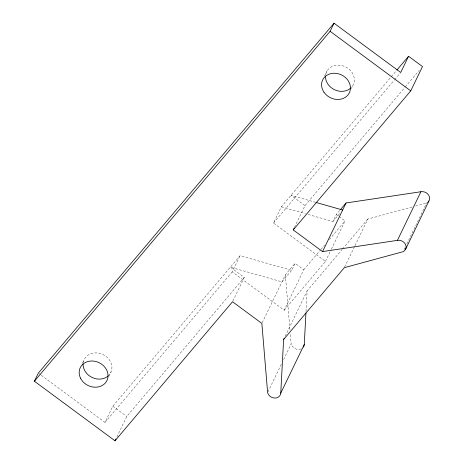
<?xml version="1.0" encoding="UTF-8"?>
<svg xmlns="http://www.w3.org/2000/svg" width="464" height="464" viewBox="0 0 464 464"><rect width="100%" height="100%" fill="white"/><g stroke="black" fill="none" stroke-linecap="round" stroke-linejoin="round"><path stroke-width="0.35" stroke-dasharray="2.32 1.74" d="M306.02 311.617L307.122 290.882L342.142 249.441M82.435 363.196L83.943 360.081M108.976 376.287L111.087 371.925M41.221 375.272L105.003 422.402L112.839 406.197L240.062 255.652L291.665 270.361L295.075 263.308L303.781 269.741L284.188 310.259L232.226 271.858L240.062 255.652M116.87 436.96L126.765 416.486L244.279 277.437L230.347 267.142L281.95 281.851L291.665 270.361M324.585 76.021L326.998 71.033M232.835 301.107L244.279 277.437M284.188 310.259L325.467 261.418L273.499 223.016L281.335 206.811L390.839 77.233M351.335 88.589L352.843 85.475M294.46 227.366L304.976 205.61L404.765 87.528M262.172 322.77L285.36 274.798L295.075 263.308M308.171 214.461L332.937 221.519L336.348 214.467L340.048 210.088M285.186 336.261L307.122 290.882M325.467 261.418L331.064 249.841M331.371 249.197L345.054 220.899L339.248 216.607M267.943 391.941L281.422 364.066M283.614 359.525L291.137 343.969L290.232 333.158M344.63 267.032L354.658 246.285M354.972 245.636L367.824 219.054L412.067 207.014M404.022 249.742L405.275 247.15M406.841 243.907L426.584 203.064A6.809 5.829 25.8 0 0 427.907 202.2M391.303 76.682L396.436 70.615M105.003 422.402L232.226 271.858M273.499 223.016L394.174 80.22M394.644 79.669L400.258 73.028M405.234 86.977L419.224 70.424M332.937 221.519L339.874 213.307M303.781 269.741L320.473 249.98M320.937 249.435L324.649 245.044M329.283 239.557L345.054 220.899M342.612 248.89L367.824 219.054M415.524 206.074L426.584 203.064M315.816 202.379L291.044 195.321L304.976 205.61M281.335 206.811L305.416 213.672M336.348 214.467L338.668 216.178M112.839 406.197L126.765 416.486M38.901 373.561L40.641 374.842M285.36 274.798L289.994 330.275M83.218 362.645A14.813 12.685 25.8 0 1 102.776 354.461A14.813 12.685 25.8 0 1 109.353 374.75M325.774 74.112A14.813 12.685 25.8 0 1 345.663 66.944A14.813 12.685 25.8 0 1 351.677 87.099M301.119 348.882A6.821 5.841 25.8 0 1 291.137 343.969"/><path stroke-width="0.7" d="M283.62 339.503L344.317 267.676L403.083 251.691A6.809 5.829 25.8 0 0 405.78 245.12L405.031 243.629A6.809 5.829 25.8 0 0 397.422 240.358L322.555 251.598L293.225 229.924L410.733 90.869L422.489 66.561L408.558 56.266L400.722 72.471L334.039 23.2L38.321 373.131L34.4 381.234L115.014 440.8L232.522 301.745L261.858 323.42L267.629 392.59A6.821 5.841 25.8 0 0 274.624 398.054A6.821 5.841 25.8 0 0 280.755 393.136L283.62 339.503L284.246 338.204M303.323 347.113A6.821 5.841 25.8 0 0 304.262 344.514L305.938 313.049M115.014 440.8L115.942 438.88M34.4 381.234L330.124 31.303L334.039 23.2M293.225 229.924L294.153 228.004M322.555 251.598L346.057 202.971L420.923 191.736A6.809 5.829 25.8 0 1 428.539 195.008L429.281 196.498A6.809 5.829 25.8 0 1 427.907 202.2M280.755 393.136L304.262 344.514M397.422 240.358L420.923 191.736M405.379 249.644L428.887 201.016M396.9 70.058L408.558 56.266M340.512 209.542L346.057 202.971M316.506 202.577L342.652 210.024M330.124 31.303L410.733 90.869M108.431 375.724A14.813 12.685 25.8 0 1 92.249 377.539A14.813 12.685 25.8 0 1 83.091 363.979M350.738 88.061A14.813 12.685 25.8 0 1 334.527 89.732A14.813 12.685 25.8 0 1 325.502 76.113M80.527 378.189A14.813 12.685 25.8 0 0 105.438 382.852A14.813 12.685 25.8 0 0 94.83 361.27A14.813 12.685 25.8 0 0 80.527 378.189M323.976 92.226A14.813 12.685 25.8 0 0 348.928 93.577A14.813 12.685 25.8 0 0 335.107 73.266A14.813 12.685 25.8 0 0 323.976 92.226"/></g></svg>
